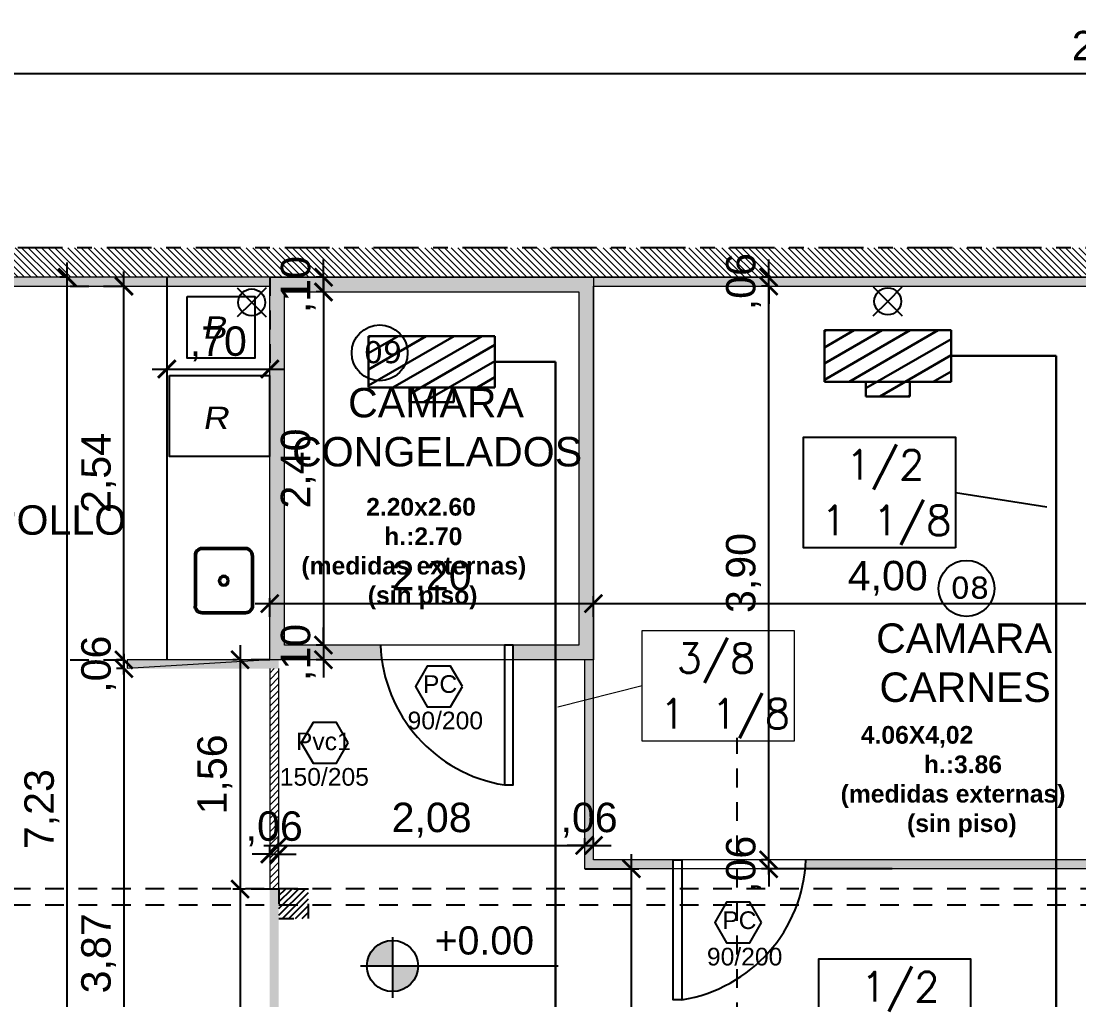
# Model space of a CAD drawing. Header units: metres. Extents: x 1093 to 1459, y -137 to 62.
# Drawn here: x 1105.25 to 1112.44, y -5.58 to 1.07 of the extents above; entities that cross this region are included whole.
import ezdxf

# ---------------------------------------------------------------- set-up
doc = ezdxf.new("R2010")
doc.units = ezdxf.units.M
doc.header["$LTSCALE"] = 0.508
doc.header["$PDMODE"] = 1
doc.header["$PDSIZE"] = -2
for name, pattern in [('ACAD_ISO10W100', [18, 12, -3, 0, -3]), ('HIDDEN', [0.375, 0.25, -0.125]), ('HIDDEN2', [0.1875, 0.125, -0.0625])]:
    doc.linetypes.add(name, pattern=pattern)
doc.layers.get('0').update_dxf_attribs({"color": 9})
doc.layers.get('Defpoints').update_dxf_attribs({"color": 9})
for name, color, linetype in [('1-EJES', 9, 'ACAD_ISO10W100'), ('1-PROY', 9, 'HIDDEN'), ('2-Desig-Carp', 9, 'Continuous'), ('2-texto', 9, 'Continuous'), ('3-camara', 9, 'Continuous'), ('3-muros', 9, 'Continuous'), ('4-carpinterias', 9, 'Continuous'), ('7-artef', 9, 'Continuous'), ('8-cotas-100', 9, 'Continuous'), ('8-NIVEL-1-50', 9, 'Continuous'), ('9-Hatch', 9, 'Continuous'), ('9-Hatch existente', 9, 'Continuous'), ('arq carpinterias', 9, 'Continuous'), ('Estructura', 9, 'HIDDEN2'), ('IFA-Desagues', 212, 'Continuous'), ('IFA-MEDIA 02', 40, 'Continuous')]:
    doc.layers.add(name, color=color, linetype=linetype)
for name, color, linetype, lineweight in [('IFA-BAJA 01', 164, 'Continuous', 30), ('IFA-BAJA 02', 164, 'Continuous', 0), ('IFA-MEDIA 01', 30, 'Continuous', 30)]:
    doc.layers.add(name, color=color, linetype=linetype, lineweight=lineweight)
doc.styles.add('ARIAL', font='arial.ttf', dxfattribs={"width": 1.15, "oblique": 10})
doc.styles.add('Helvetica (bold)', font='')
doc.styles.add('swiss', font='swissel.ttf')
doc.styles.get('Helvetica (bold)').set_extended_font_data('Helvetica', bold=True)
doc.dimstyles.new('dim-100', dxfattribs={"dimtxt": 0.2, "dimasz": 0.12, "dimexe": 0.05, "dimexo": 0, "dimgap": 0.05, "dimtad": 1, "dimzin": 4, "dimtxsty": 'swiss', "dimblk": 'ARCHTICK', "dimcen": 0.5, "dimdle": 0.1, "dimclrd": 256, "dimclre": 252, "dimclrt": 256, "dimadec": 0, "dimazin": 0, "dimtfac": 1, "dimtix": 1, "dimtmove": 2, "dimatfit": 3, "dimldrblk": 'OPEN30', "dimfxl": 0.05, "dimtolj": 1, "dimtzin": 0, "dimarcsym": 0})

# ---------------------------------------------------------------- blocks, each defined once
blk = doc.blocks.new('_ARCHTICK')
at = {"color": 0, "linetype": 'ByBlock', "const_width": 0.15}
blk.add_lwpolyline([(-0.5, -0.5), (0.5, 0.5)], dxfattribs=at)
blk = doc.blocks.new('*D604')
at = {"layer": '8-cotas-100', "color": 252, "linetype": 'Continuous', "lineweight": -2, "transparency": 16777216}
for p, q in [((1099.9886, -0.4671), (1099.9886, 0.7672)), ((1125.4886, -0.4671), (1125.4886, 0.7672))]:
    blk.add_line(p, q, dxfattribs=at)
at = {"layer": '8-cotas-100', "linetype": 'Continuous', "lineweight": -2, "transparency": 16777216}
blk.add_line((1099.8886, 0.7172), (1125.5886, 0.7172), dxfattribs=at)
at = {"layer": 'Defpoints', "color": 0, "linetype": 'Continuous', "transparency": 16777216}
for p in [(1125.4886, 0.7172), (1099.9886, -0.4671), (1125.4886, -0.4671)]:
    blk.add_point(p, dxfattribs=at)
at = {"layer": '8-cotas-100', "linetype": 'Continuous', "lineweight": -2, "transparency": 16777216, "xscale": 0.12, "yscale": 0.12, "zscale": 0.12, "rotation": 180}
blk.add_blockref('_ARCHTICK', (1099.9886, 0.7172), dxfattribs=at)
at = {"layer": '8-cotas-100', "linetype": 'Continuous', "lineweight": -2, "transparency": 16777216, "xscale": 0.12, "yscale": 0.12, "zscale": 0.12}
blk.add_blockref('_ARCHTICK', (1125.4886, 0.7172), dxfattribs=at)
at = {"layer": '8-cotas-100', "linetype": 'Continuous', "lineweight": 0, "transparency": 16777216, "insert": (1112.7386, 0.889), "char_height": 0.2, "attachment_point": 5, "style": 'swiss'}
blk.add_mtext('\\A1;25,50', dxfattribs=at)
blk = doc.blocks.new('_Open30')
at = {"color": 0, "linetype": 'ByBlock', "lineweight": -2}
for p, q in [((-1, 0.268), (0, 0)), ((0, 0), (-1, -0.268)), ((0, 0), (-1, 0))]:
    blk.add_line(p, q, dxfattribs=at)
blk = doc.blocks.new('*D611')
at = {"layer": '8-cotas-100', "linetype": 'Continuous', "lineweight": -2, "transparency": 16777216}
for p, q in [((1107.3036, -0.6671), (1107.3036, -0.5471)), ((1107.3036, -0.7671), (1107.3036, -0.6671)), ((1107.3036, -0.7671), (1107.3036, -0.8871))]:
    blk.add_line(p, q, dxfattribs=at)
at = {"layer": '8-cotas-100', "color": 252, "linetype": 'Continuous', "lineweight": -2, "transparency": 16777216}
for p, q in [((1107.3036, -0.6671), (1107.2536, -0.6671)), ((1107.3036, -0.7671), (1107.2536, -0.7671))]:
    blk.add_line(p, q, dxfattribs=at)
at = {"layer": 'Defpoints', "color": 0, "linetype": 'Continuous', "transparency": 16777216}
for p in [(1107.3036, -0.6671), (1107.3036, -0.6671), (1107.3036, -0.7671)]:
    blk.add_point(p, dxfattribs=at)
at = {"layer": '8-cotas-100', "linetype": 'Continuous', "lineweight": -2, "transparency": 16777216, "xscale": 0.12, "yscale": 0.12, "zscale": 0.12}
for p, rotation in [((1107.3036, -0.6671), 270), ((1107.3036, -0.7671), 90)]:
    blk.add_blockref('_ARCHTICK', p, dxfattribs=dict(at, rotation=rotation))
at = {"layer": '8-cotas-100', "linetype": 'Continuous', "lineweight": 0, "transparency": 16777216, "insert": (1107.1321, -0.7171), "char_height": 0.2, "attachment_point": 5, "rotation": 90, "style": 'swiss'}
blk.add_mtext('\\A1;,10', dxfattribs=at)
blk = doc.blocks.new('*D612')
at = {"layer": '8-cotas-100', "linetype": 'Continuous', "lineweight": -2, "transparency": 16777216}
for p, q in [((1110.3293, -4.6271), (1110.3293, -4.5071)), ((1110.3293, -4.6871), (1110.3293, -4.6271)), ((1110.3293, -4.6871), (1110.3293, -4.8071))]:
    blk.add_line(p, q, dxfattribs=at)
at = {"layer": '8-cotas-100', "color": 252, "linetype": 'Continuous', "lineweight": -2, "transparency": 16777216}
for p, q in [((1110.3293, -4.6271), (1110.2793, -4.6271)), ((1111.1686, -4.6871), (1110.2793, -4.6871))]:
    blk.add_line(p, q, dxfattribs=at)
at = {"layer": 'Defpoints', "color": 0, "linetype": 'Continuous', "transparency": 16777216}
for p in [(1110.3293, -4.6271), (1110.3293, -4.6271), (1111.1686, -4.6871)]:
    blk.add_point(p, dxfattribs=at)
at = {"layer": '8-cotas-100', "linetype": 'Continuous', "lineweight": -2, "transparency": 16777216, "xscale": 0.12, "yscale": 0.12, "zscale": 0.12}
for p, rotation in [((1110.3293, -4.6271), 270), ((1110.3293, -4.6871), 90)]:
    blk.add_blockref('_ARCHTICK', p, dxfattribs=dict(at, rotation=rotation))
at = {"layer": '8-cotas-100', "linetype": 'Continuous', "lineweight": 0, "transparency": 16777216, "insert": (1110.1577, -4.6571), "char_height": 0.2, "attachment_point": 5, "rotation": 90, "style": 'swiss'}
blk.add_mtext('\\A1;,06', dxfattribs=at)
blk = doc.blocks.new('*D613')
at = {"layer": '8-cotas-100', "linetype": 'Continuous', "lineweight": -2, "transparency": 16777216}
blk.add_line((1110.3293, -4.7271), (1110.3293, -0.6271), dxfattribs=at)
at = {"layer": '8-cotas-100', "color": 252, "linetype": 'Continuous', "lineweight": -2, "transparency": 16777216}
for p, q in [((1110.3293, -0.7271), (1110.2793, -0.7271)), ((1110.3293, -4.6271), (1110.2793, -4.6271))]:
    blk.add_line(p, q, dxfattribs=at)
at = {"layer": 'Defpoints', "color": 0, "linetype": 'Continuous', "transparency": 16777216}
for p in [(1110.3293, -0.7271), (1110.3293, -0.7271), (1110.3293, -4.6271)]:
    blk.add_point(p, dxfattribs=at)
at = {"layer": '8-cotas-100', "linetype": 'Continuous', "lineweight": -2, "transparency": 16777216, "xscale": 0.12, "yscale": 0.12, "zscale": 0.12}
for p, rotation in [((1110.3293, -0.7271), 90), ((1110.3293, -4.6271), 270)]:
    blk.add_blockref('_ARCHTICK', p, dxfattribs=dict(at, rotation=rotation))
at = {"layer": '8-cotas-100', "linetype": 'Continuous', "lineweight": 0, "transparency": 16777216, "insert": (1110.1577, -2.6771), "char_height": 0.2, "attachment_point": 5, "rotation": 90, "style": 'swiss'}
blk.add_mtext('\\A1;3,90', dxfattribs=at)
blk = doc.blocks.new('*D614')
at = {"layer": '8-cotas-100', "linetype": 'Continuous', "lineweight": -2, "transparency": 16777216}
for p, q in [((1110.3293, -0.6671), (1110.3293, -0.5471)), ((1110.3293, -0.7271), (1110.3293, -0.6671)), ((1110.3293, -0.7271), (1110.3293, -0.8471))]:
    blk.add_line(p, q, dxfattribs=at)
at = {"layer": '8-cotas-100', "color": 252, "linetype": 'Continuous', "lineweight": -2, "transparency": 16777216}
for p, q in [((1110.3293, -0.6671), (1110.2793, -0.6671)), ((1110.3293, -0.7271), (1110.2793, -0.7271))]:
    blk.add_line(p, q, dxfattribs=at)
at = {"layer": 'Defpoints', "color": 0, "linetype": 'Continuous', "transparency": 16777216}
for p in [(1110.3293, -0.6671), (1110.3293, -0.6671), (1110.3293, -0.7271)]:
    blk.add_point(p, dxfattribs=at)
at = {"layer": '8-cotas-100', "linetype": 'Continuous', "lineweight": -2, "transparency": 16777216, "xscale": 0.12, "yscale": 0.12, "zscale": 0.12}
for p, rotation in [((1110.3293, -0.6671), 270), ((1110.3293, -0.7271), 90)]:
    blk.add_blockref('_ARCHTICK', p, dxfattribs=dict(at, rotation=rotation))
at = {"layer": '8-cotas-100', "linetype": 'Continuous', "lineweight": 0, "transparency": 16777216, "insert": (1110.1577, -0.6971), "char_height": 0.2, "attachment_point": 5, "rotation": 90, "style": 'swiss'}
blk.add_mtext('\\A1;,06', dxfattribs=at)
blk = doc.blocks.new('*D615')
at = {"layer": '8-cotas-100', "linetype": 'Continuous', "lineweight": -2, "transparency": 16777216}
for p, q in [((1106.9386, -4.5871), (1106.8186, -4.5871)), ((1106.9386, -4.5871), (1106.9986, -4.5871)), ((1106.9986, -4.5871), (1107.1186, -4.5871))]:
    blk.add_line(p, q, dxfattribs=at)
at = {"layer": '8-cotas-100', "color": 252, "linetype": 'Continuous', "lineweight": -2, "transparency": 16777216}
for p, q in [((1106.9386, -4.5871), (1106.9386, -4.5371)), ((1106.9986, -4.5871), (1106.9986, -4.5371))]:
    blk.add_line(p, q, dxfattribs=at)
at = {"layer": 'Defpoints', "color": 0, "linetype": 'Continuous', "transparency": 16777216}
for p in [(1106.9386, -4.5871), (1106.9986, -4.5871), (1106.9986, -4.5871)]:
    blk.add_point(p, dxfattribs=at)
at = {"layer": '8-cotas-100', "linetype": 'Continuous', "lineweight": -2, "transparency": 16777216, "xscale": 0.12, "yscale": 0.12, "zscale": 0.12}
blk.add_blockref('_ARCHTICK', (1106.9386, -4.5871), dxfattribs=at)
at = {"layer": '8-cotas-100', "linetype": 'Continuous', "lineweight": -2, "transparency": 16777216, "xscale": 0.12, "yscale": 0.12, "zscale": 0.12, "rotation": 180}
blk.add_blockref('_ARCHTICK', (1106.9986, -4.5871), dxfattribs=at)
at = {"layer": '8-cotas-100', "linetype": 'Continuous', "lineweight": 0, "transparency": 16777216, "insert": (1106.9686, -4.4156), "char_height": 0.2, "attachment_point": 5, "style": 'swiss'}
blk.add_mtext('\\A1;,06', dxfattribs=at)
blk = doc.blocks.new('*D616')
at = {"layer": '8-cotas-100', "color": 252, "linetype": 'Continuous', "lineweight": -2, "transparency": 16777216}
for p, q in [((1106.9986, -4.5871), (1106.9986, -4.4785)), ((1109.0786, -4.5285), (1109.0786, -4.4785))]:
    blk.add_line(p, q, dxfattribs=at)
at = {"layer": '8-cotas-100', "linetype": 'Continuous', "lineweight": -2, "transparency": 16777216}
blk.add_line((1106.8986, -4.5285), (1109.1786, -4.5285), dxfattribs=at)
at = {"layer": 'Defpoints', "color": 0, "linetype": 'Continuous', "transparency": 16777216}
for p in [(1106.9986, -4.5871), (1109.0786, -4.5285), (1109.0786, -4.5285)]:
    blk.add_point(p, dxfattribs=at)
at = {"layer": '8-cotas-100', "linetype": 'Continuous', "lineweight": -2, "transparency": 16777216, "xscale": 0.12, "yscale": 0.12, "zscale": 0.12, "rotation": 180}
blk.add_blockref('_ARCHTICK', (1106.9986, -4.5285), dxfattribs=at)
at = {"layer": '8-cotas-100', "linetype": 'Continuous', "lineweight": -2, "transparency": 16777216, "xscale": 0.12, "yscale": 0.12, "zscale": 0.12}
blk.add_blockref('_ARCHTICK', (1109.0786, -4.5285), dxfattribs=at)
at = {"layer": '8-cotas-100', "linetype": 'Continuous', "lineweight": 0, "transparency": 16777216, "insert": (1108.0386, -4.3568), "char_height": 0.2, "attachment_point": 5, "style": 'swiss'}
blk.add_mtext('\\A1;2,08', dxfattribs=at)
blk = doc.blocks.new('*D617')
at = {"layer": '8-cotas-100', "color": 252, "linetype": 'Continuous', "lineweight": -2, "transparency": 16777216}
for p, q in [((1109.0786, -4.5285), (1109.0786, -4.4785)), ((1109.1386, -4.5285), (1109.1386, -4.4785))]:
    blk.add_line(p, q, dxfattribs=at)
at = {"layer": '8-cotas-100', "linetype": 'Continuous', "lineweight": -2, "transparency": 16777216}
for p, q in [((1109.0786, -4.5285), (1108.9586, -4.5285)), ((1109.0786, -4.5285), (1109.1386, -4.5285)), ((1109.1386, -4.5285), (1109.2586, -4.5285))]:
    blk.add_line(p, q, dxfattribs=at)
at = {"layer": 'Defpoints', "color": 0, "linetype": 'Continuous', "transparency": 16777216}
for p in [(1109.0786, -4.5285), (1109.1386, -4.5285), (1109.1386, -4.5285)]:
    blk.add_point(p, dxfattribs=at)
at = {"layer": '8-cotas-100', "linetype": 'Continuous', "lineweight": -2, "transparency": 16777216, "xscale": 0.12, "yscale": 0.12, "zscale": 0.12}
blk.add_blockref('_ARCHTICK', (1109.0786, -4.5285), dxfattribs=at)
at = {"layer": '8-cotas-100', "linetype": 'Continuous', "lineweight": -2, "transparency": 16777216, "xscale": 0.12, "yscale": 0.12, "zscale": 0.12, "rotation": 180}
blk.add_blockref('_ARCHTICK', (1109.1386, -4.5285), dxfattribs=at)
at = {"layer": '8-cotas-100', "linetype": 'Continuous', "lineweight": 0, "transparency": 16777216, "insert": (1109.1086, -4.3569), "char_height": 0.2, "attachment_point": 5, "style": 'swiss'}
blk.add_mtext('\\A1;,06', dxfattribs=at)
blk = doc.blocks.new('*D646')
at = {"layer": '8-cotas-100', "linetype": 'Continuous', "lineweight": -2, "transparency": 16777216}
blk.add_line((1105.5613, -7.9971), (1105.5613, -0.5671), dxfattribs=at)
at = {"layer": '8-cotas-100', "color": 252, "linetype": 'HIDDEN', "lineweight": -2, "transparency": 16777216}
for p, q in [((1105.5613, -0.6671), (1105.5113, -0.6671)), ((1105.5613, -7.8971), (1105.5113, -7.8971))]:
    blk.add_line(p, q, dxfattribs=at)
at = {"layer": 'Defpoints', "color": 0, "linetype": 'Continuous', "transparency": 16777216}
for p in [(1105.5613, -0.6671), (1105.5613, -0.6671), (1105.5613, -7.8971)]:
    blk.add_point(p, dxfattribs=at)
at = {"layer": '8-cotas-100', "linetype": 'Continuous', "lineweight": -2, "transparency": 16777216, "xscale": 0.12, "yscale": 0.12, "zscale": 0.12}
for p, rotation in [((1105.5613, -0.6671), 90), ((1105.5613, -7.8971), 270)]:
    blk.add_blockref('_ARCHTICK', p, dxfattribs=dict(at, rotation=rotation))
at = {"layer": '8-cotas-100', "linetype": 'Continuous', "lineweight": 0, "transparency": 16777216, "insert": (1105.3896, -4.2821), "char_height": 0.2, "attachment_point": 5, "rotation": 90, "style": 'swiss'}
blk.add_mtext('\\A1;7,23', dxfattribs=at)
blk = doc.blocks.new('*D647')
at = {"layer": '8-cotas-100', "linetype": 'Continuous', "lineweight": -2, "transparency": 16777216}
blk.add_line((1105.9474, -3.3671), (1105.9474, -0.6271), dxfattribs=at)
at = {"layer": '8-cotas-100', "color": 252, "linetype": 'HIDDEN', "lineweight": -2, "transparency": 16777216}
for p, q in [((1105.5818, -0.7271), (1105.9974, -0.7271)), ((1105.5818, -3.2671), (1105.9974, -3.2671))]:
    blk.add_line(p, q, dxfattribs=at)
at = {"layer": 'Defpoints', "color": 0, "linetype": 'Continuous', "transparency": 16777216}
for p in [(1105.5818, -0.7271), (1105.9474, -0.7271), (1105.5818, -3.2671)]:
    blk.add_point(p, dxfattribs=at)
at = {"layer": '8-cotas-100', "linetype": 'Continuous', "lineweight": -2, "transparency": 16777216, "xscale": 0.12, "yscale": 0.12, "zscale": 0.12}
for p, rotation in [((1105.9474, -0.7271), 90), ((1105.9474, -3.2671), 270)]:
    blk.add_blockref('_ARCHTICK', p, dxfattribs=dict(at, rotation=rotation))
at = {"layer": '8-cotas-100', "linetype": 'Continuous', "lineweight": 0, "transparency": 16777216, "insert": (1105.7757, -1.9971), "char_height": 0.2, "attachment_point": 5, "rotation": 90, "style": 'swiss'}
blk.add_mtext('\\A1;2,54', dxfattribs=at)
blk = doc.blocks.new('A$C13492753')
for p, q in [((0.3959, 0.4), (0.0523, 0.4)), ((0.3959, 0.3888), (0.0523, 0.3888)), ((0, 0.3477), (0, 0.0523)), ((0.0112, 0.3477), (0.0112, 0.0523)), ((0.4369, 0.3477), (0.4369, 0.0523)), ((0.4481, 0.3477), (0.4481, 0.0523)), ((0.3959, 0.0112), (0.0523, 0.0112)), ((0.3959, 0), (0.0523, 0))]:
    blk.add_line(p, q)
for centre, major_axis, start_param, end_param in [((0.0523, 0.3477), (0.037, -0.037), 2.356194, 3.926991), ((0.0523, 0.3477), (0.029, 0.029), 0.785398, 2.356194), ((0.2241, 0.2), (-0.0249, -0.0249), 5.497787, 11.780972), ((0.2241, 0.2), (-0.0178, -0.0178), 5.497787, 11.780972), ((0.0523, 0.0523), (0.037, 0.037), 2.356194, 3.926991), ((0.0523, 0.0523), (0.029, -0.029), 3.926991, 5.497787)]:
    blk.add_ellipse(centre, major_axis=major_axis, ratio=1, start_param=start_param, end_param=end_param)
at = {"extrusion": (0, 0, -1)}
for centre, major_axis, start_param, end_param in [((0.3959, 0.3477), (-0.037, -0.037), 2.356194, 3.926991), ((0.3959, 0.3477), (-0.029, 0.029), 0.785398, 2.356194), ((0.3959, 0.0523), (-0.029, -0.029), 3.926991, 5.497787), ((0.3959, 0.0523), (-0.037, 0.037), 2.356194, 3.926991)]:
    blk.add_ellipse(centre, major_axis=major_axis, ratio=1, start_param=start_param, end_param=end_param, dxfattribs=at)
blk = doc.blocks.new('*D648')
at = {"layer": '8-cotas-100', "linetype": 'Continuous', "lineweight": -2, "transparency": 16777216}
for p, q in [((1105.9474, -3.2671), (1105.9474, -3.1471)), ((1105.9474, -3.2671), (1105.9474, -3.3271)), ((1105.9474, -3.3271), (1105.9474, -3.4471))]:
    blk.add_line(p, q, dxfattribs=at)
at = {"layer": '8-cotas-100', "color": 252, "linetype": 'HIDDEN', "lineweight": -2, "transparency": 16777216}
for p, q in [((1105.9474, -3.2671), (1105.8974, -3.2671)), ((1105.9474, -3.3271), (1105.8974, -3.3271))]:
    blk.add_line(p, q, dxfattribs=at)
at = {"layer": 'Defpoints', "color": 0, "linetype": 'Continuous', "transparency": 16777216}
for p in [(1105.9474, -3.2671), (1105.9474, -3.3271), (1105.9474, -3.3271)]:
    blk.add_point(p, dxfattribs=at)
at = {"layer": '8-cotas-100', "linetype": 'Continuous', "lineweight": -2, "transparency": 16777216, "xscale": 0.12, "yscale": 0.12, "zscale": 0.12}
for p, rotation in [((1105.9474, -3.2671), 270), ((1105.9474, -3.3271), 90)]:
    blk.add_blockref('_ARCHTICK', p, dxfattribs=dict(at, rotation=rotation))
at = {"layer": '8-cotas-100', "linetype": 'Continuous', "lineweight": 0, "transparency": 16777216, "insert": (1105.7758, -3.2971), "char_height": 0.2, "attachment_point": 5, "rotation": 90, "style": 'swiss'}
blk.add_mtext('\\A1;,06', dxfattribs=at)
blk = doc.blocks.new('*D649')
at = {"layer": '8-cotas-100', "linetype": 'Continuous', "lineweight": -2, "transparency": 16777216}
blk.add_line((1105.9474, -3.2271), (1105.9474, -7.2971), dxfattribs=at)
at = {"layer": '8-cotas-100', "color": 252, "linetype": 'HIDDEN', "lineweight": -2, "transparency": 16777216}
for p, q in [((1105.9474, -3.3271), (1105.8974, -3.3271)), ((1105.9474, -7.1971), (1105.8974, -7.1971))]:
    blk.add_line(p, q, dxfattribs=at)
at = {"layer": 'Defpoints', "color": 0, "linetype": 'Continuous', "transparency": 16777216}
for p in [(1105.9474, -3.3271), (1105.9474, -7.1971), (1105.9474, -7.1971)]:
    blk.add_point(p, dxfattribs=at)
at = {"layer": '8-cotas-100', "linetype": 'Continuous', "lineweight": -2, "transparency": 16777216, "xscale": 0.12, "yscale": 0.12, "zscale": 0.12}
for p, rotation in [((1105.9474, -3.3271), 90), ((1105.9474, -7.1971), 270)]:
    blk.add_blockref('_ARCHTICK', p, dxfattribs=dict(at, rotation=rotation))
at = {"layer": '8-cotas-100', "linetype": 'Continuous', "lineweight": 0, "transparency": 16777216, "insert": (1105.7758, -5.2621), "char_height": 0.2, "attachment_point": 5, "rotation": 90, "style": 'swiss'}
blk.add_mtext('\\A1;3,87', dxfattribs=at)
blk = doc.blocks.new('*D651')
at = {"layer": '8-cotas-100', "linetype": 'Continuous', "lineweight": -2, "transparency": 16777216}
blk.add_line((1106.7364, -4.7248), (1106.7364, -7.9971), dxfattribs=at)
at = {"layer": '8-cotas-100', "color": 252, "linetype": 'HIDDEN', "lineweight": -2, "transparency": 16777216}
for p, q in [((1106.9986, -4.8248), (1106.6864, -4.8248)), ((1106.7267, -7.8971), (1106.7864, -7.8971))]:
    blk.add_line(p, q, dxfattribs=at)
at = {"layer": 'Defpoints', "color": 0, "linetype": 'Continuous', "transparency": 16777216}
for p in [(1106.9986, -4.8248), (1106.7267, -7.8971), (1106.7364, -7.8971)]:
    blk.add_point(p, dxfattribs=at)
at = {"layer": '8-cotas-100', "linetype": 'Continuous', "lineweight": -2, "transparency": 16777216, "xscale": 0.12, "yscale": 0.12, "zscale": 0.12}
for p, rotation in [((1106.7364, -4.8248), 90), ((1106.7364, -7.8971), 270)]:
    blk.add_blockref('_ARCHTICK', p, dxfattribs=dict(at, rotation=rotation))
at = {"layer": '8-cotas-100', "linetype": 'Continuous', "lineweight": 0, "transparency": 16777216, "insert": (1106.5649, -6.361), "char_height": 0.2, "attachment_point": 5, "rotation": 90, "style": 'swiss'}
blk.add_mtext('\\A1;3,07', dxfattribs=at)
blk = doc.blocks.new('*D652')
at = {"layer": '3-camara', "color": 252, "linetype": 'HIDDEN', "lineweight": -2, "transparency": 16777216}
for p, q in [((1106.2386, -0.6671), (1106.2386, -1.3412)), ((1106.9386, -0.6671), (1106.9386, -1.3412))]:
    blk.add_line(p, q, dxfattribs=at)
at = {"layer": '3-camara', "linetype": 'Continuous', "lineweight": -2, "transparency": 16777216}
blk.add_line((1106.1386, -1.2912), (1107.0386, -1.2912), dxfattribs=at)
at = {"layer": 'Defpoints', "color": 0, "linetype": 'Continuous', "transparency": 16777216}
for p in [(1106.2386, -0.6671), (1106.9386, -0.6671), (1106.9386, -1.2912)]:
    blk.add_point(p, dxfattribs=at)
at = {"layer": '3-camara', "linetype": 'Continuous', "lineweight": -2, "transparency": 16777216, "xscale": 0.12, "yscale": 0.12, "zscale": 0.12, "rotation": 180}
blk.add_blockref('_ARCHTICK', (1106.2386, -1.2912), dxfattribs=at)
at = {"layer": '3-camara', "linetype": 'Continuous', "lineweight": -2, "transparency": 16777216, "xscale": 0.12, "yscale": 0.12, "zscale": 0.12}
blk.add_blockref('_ARCHTICK', (1106.9386, -1.2912), dxfattribs=at)
at = {"layer": '3-camara', "linetype": 'Continuous', "lineweight": 0, "transparency": 16777216, "insert": (1106.5886, -1.1197), "char_height": 0.2, "attachment_point": 5, "style": 'swiss'}
blk.add_mtext('\\A1;,70', dxfattribs=at)
blk = doc.blocks.new('*D664')
at = {"layer": '8-cotas-100', "lineweight": -2, "transparency": 16777216}
blk.add_line((1109.3962, -23.6066), (1109.3962, -4.5871), dxfattribs=at)
at = {"layer": '8-cotas-100', "color": 252, "lineweight": -2, "transparency": 16777216}
for p, q in [((1109.0786, -4.6871), (1109.4462, -4.6871)), ((1108.6636, -23.5066), (1109.4462, -23.5066))]:
    blk.add_line(p, q, dxfattribs=at)
at = {"layer": 'Defpoints', "color": 0, "transparency": 16777216}
for p in [(1109.0786, -4.6871), (1109.3962, -4.6871), (1108.6636, -23.5066)]:
    blk.add_point(p, dxfattribs=at)
at = {"layer": '8-cotas-100', "lineweight": -2, "transparency": 16777216, "xscale": 0.12, "yscale": 0.12, "zscale": 0.12}
for p, rotation in [((1109.3962, -4.6871), 90), ((1109.3962, -23.5066), 270)]:
    blk.add_blockref('_ARCHTICK', p, dxfattribs=dict(at, rotation=rotation))
at = {"layer": '8-cotas-100', "transparency": 16777216, "insert": (1109.2245, -14.0969), "char_height": 0.2, "attachment_point": 5, "rotation": 90, "style": 'swiss'}
blk.add_mtext('\\A1;18,82', dxfattribs=at)
blk = doc.blocks.new('*D680')
at = {"layer": '8-cotas-100', "lineweight": -2, "transparency": 16777216}
blk.add_line((1106.7364, -3.1671), (1106.7364, -4.9248), dxfattribs=at)
at = {"layer": '8-cotas-100', "color": 252, "linetype": 'HIDDEN', "lineweight": -2, "transparency": 16777216}
for p, q in [((1106.9386, -3.2671), (1106.6864, -3.2671)), ((1106.9386, -4.8248), (1106.6864, -4.8248))]:
    blk.add_line(p, q, dxfattribs=at)
at = {"layer": 'Defpoints', "color": 0, "transparency": 16777216}
for p in [(1106.9386, -3.2671), (1106.7364, -4.8248), (1106.9386, -4.8248)]:
    blk.add_point(p, dxfattribs=at)
at = {"layer": '8-cotas-100', "lineweight": -2, "transparency": 16777216, "xscale": 0.12, "yscale": 0.12, "zscale": 0.12}
for p, rotation in [((1106.7364, -3.2671), 90), ((1106.7364, -4.8248), 270)]:
    blk.add_blockref('_ARCHTICK', p, dxfattribs=dict(at, rotation=rotation))
at = {"layer": '8-cotas-100', "transparency": 16777216, "insert": (1106.5649, -4.046), "char_height": 0.2, "attachment_point": 5, "rotation": 90, "style": 'swiss'}
blk.add_mtext('\\A1;1,56', dxfattribs=at)
blk = doc.blocks.new('*D686')
at = {"layer": '8-cotas-100', "lineweight": -2, "transparency": 16777216}
blk.add_line((1107.3036, -0.6671), (1107.3036, -3.2671), dxfattribs=at)
at = {"layer": '8-cotas-100', "color": 252, "linetype": 'HIDDEN', "lineweight": -2, "transparency": 16777216}
for p, q in [((1107.3036, -0.7671), (1107.2536, -0.7671)), ((1107.3036, -3.1671), (1107.2536, -3.1671))]:
    blk.add_line(p, q, dxfattribs=at)
at = {"layer": 'Defpoints', "color": 0, "transparency": 16777216}
for p in [(1107.3036, -0.7671), (1107.3036, -3.1671), (1107.3036, -3.1671)]:
    blk.add_point(p, dxfattribs=at)
at = {"layer": '8-cotas-100', "lineweight": -2, "transparency": 16777216, "xscale": 0.12, "yscale": 0.12, "zscale": 0.12}
for p, rotation in [((1107.3036, -0.7671), 90), ((1107.3036, -3.1671), 270)]:
    blk.add_blockref('_ARCHTICK', p, dxfattribs=dict(at, rotation=rotation))
at = {"layer": '8-cotas-100', "transparency": 16777216, "insert": (1107.1319, -1.9671), "char_height": 0.2, "attachment_point": 5, "rotation": 90, "style": 'swiss'}
blk.add_mtext('\\A1;2,40', dxfattribs=at)
blk = doc.blocks.new('*D687')
at = {"layer": '8-cotas-100', "lineweight": -2, "transparency": 16777216}
for p, q in [((1107.3036, -3.1671), (1107.3036, -3.0471)), ((1107.3036, -3.1671), (1107.3036, -3.2671)), ((1107.3036, -3.2671), (1107.3036, -3.3871))]:
    blk.add_line(p, q, dxfattribs=at)
at = {"layer": '8-cotas-100', "color": 252, "linetype": 'HIDDEN', "lineweight": -2, "transparency": 16777216}
for p, q in [((1107.3036, -3.1671), (1107.2536, -3.1671)), ((1107.3036, -3.2671), (1107.2536, -3.2671))]:
    blk.add_line(p, q, dxfattribs=at)
at = {"layer": 'Defpoints', "color": 0, "transparency": 16777216}
for p in [(1107.3036, -3.1671), (1107.3036, -3.2671), (1107.3036, -3.2671)]:
    blk.add_point(p, dxfattribs=at)
at = {"layer": '8-cotas-100', "lineweight": -2, "transparency": 16777216, "xscale": 0.12, "yscale": 0.12, "zscale": 0.12}
for p, rotation in [((1107.3036, -3.1671), 270), ((1107.3036, -3.2671), 90)]:
    blk.add_blockref('_ARCHTICK', p, dxfattribs=dict(at, rotation=rotation))
at = {"layer": '8-cotas-100', "transparency": 16777216, "insert": (1107.1321, -3.2171), "char_height": 0.2, "attachment_point": 5, "rotation": 90, "style": 'swiss'}
blk.add_mtext('\\A1;,10', dxfattribs=at)
blk = doc.blocks.new('*D688')
at = {"layer": '8-cotas-100', "color": 252, "linetype": 'HIDDEN', "lineweight": -2, "transparency": 16777216}
for p, q in [((1106.9386, -2.9747), (1106.9386, -2.8349)), ((1109.1386, -2.9747), (1109.1386, -2.8349))]:
    blk.add_line(p, q, dxfattribs=at)
at = {"layer": '8-cotas-100', "lineweight": -2, "transparency": 16777216}
blk.add_line((1106.8386, -2.8849), (1109.2386, -2.8849), dxfattribs=at)
at = {"layer": 'Defpoints', "color": 0, "transparency": 16777216}
for p in [(1109.1386, -2.8849), (1106.9386, -2.9747), (1109.1386, -2.9747)]:
    blk.add_point(p, dxfattribs=at)
at = {"layer": '8-cotas-100', "lineweight": -2, "transparency": 16777216, "xscale": 0.12, "yscale": 0.12, "zscale": 0.12, "rotation": 180}
blk.add_blockref('_ARCHTICK', (1106.9386, -2.8849), dxfattribs=at)
at = {"layer": '8-cotas-100', "lineweight": -2, "transparency": 16777216, "xscale": 0.12, "yscale": 0.12, "zscale": 0.12}
blk.add_blockref('_ARCHTICK', (1109.1386, -2.8849), dxfattribs=at)
at = {"layer": '8-cotas-100', "transparency": 16777216, "insert": (1108.0386, -2.7132), "char_height": 0.2, "attachment_point": 5, "style": 'swiss'}
blk.add_mtext('\\A1;2,20', dxfattribs=at)
blk = doc.blocks.new('*D689')
at = {"layer": '8-cotas-100', "color": 252, "linetype": 'HIDDEN', "lineweight": -2, "transparency": 16777216}
for p, q in [((1109.1386, -2.8849), (1109.1386, -2.8349)), ((1113.1386, -2.8849), (1113.1386, -2.8349))]:
    blk.add_line(p, q, dxfattribs=at)
at = {"layer": '8-cotas-100', "lineweight": -2, "transparency": 16777216}
blk.add_line((1109.0386, -2.8849), (1113.2386, -2.8849), dxfattribs=at)
at = {"layer": 'Defpoints', "color": 0, "transparency": 16777216}
for p in [(1109.1386, -2.8849), (1113.1386, -2.8849), (1113.1386, -2.8849)]:
    blk.add_point(p, dxfattribs=at)
at = {"layer": '8-cotas-100', "lineweight": -2, "transparency": 16777216, "xscale": 0.12, "yscale": 0.12, "zscale": 0.12, "rotation": 180}
blk.add_blockref('_ARCHTICK', (1109.1386, -2.8849), dxfattribs=at)
at = {"layer": '8-cotas-100', "lineweight": -2, "transparency": 16777216, "xscale": 0.12, "yscale": 0.12, "zscale": 0.12}
blk.add_blockref('_ARCHTICK', (1113.1386, -2.8849), dxfattribs=at)
at = {"layer": '8-cotas-100', "transparency": 16777216, "insert": (1111.1386, -2.7133), "char_height": 0.2, "attachment_point": 5, "style": 'swiss'}
blk.add_mtext('\\A1;4,00', dxfattribs=at)
blk = doc.blocks.new('NIVEL-1-100')
h = blk.add_hatch(color=256)
h.paths.add_polyline_path([(0, 0.1547, 0.414214), (-0.1547, 0), (0, 0)])
h.paths.add_polyline_path([(0.1547, 0), (0, 0), (0, -0.1547, 0.414214)])
for p, q in [((0, 0.174), (0, -0.1918)), ((1.0005, 0), (-0.194, 0))]:
    blk.add_line(p, q)
blk.add_circle((0, 0), 0.1547)
at = {"style": 'swiss'}
blk.add_attdef('+00.00', (0.1111, 0.0695), '', height=0.17, dxfattribs=at)

msp = doc.modelspace()

# ---------------------------------------------------------------- hatches: boundary and pattern name
at = {"layer": '3-camara', "linetype": 'Continuous', "lineweight": 0}
h = msp.add_hatch(color=256, dxfattribs=at)
h.dxf.hatch_style = 1
h.paths.add_polyline_path([(1106.9986, -3.2671), (1105.9686, -3.2671), (1105.9686, -3.3271), (1106.9986, -3.3271)])
h = msp.add_hatch(color=256, dxfattribs=at)
h.dxf.hatch_style = 1
h.paths.add_polyline_path([(1106.9986, -4.8248), (1106.9386, -4.8248), (1106.9386, -11.2557), (1106.9986, -11.2557)])
at = {"layer": '4-carpinterias', "linetype": 'Continuous', "lineweight": 0}
h = msp.add_hatch(dxfattribs=at)
h.set_pattern_fill('ANSI31', color=256, scale=0.01)
h.set_pattern_definition([(45, (-168.035035, 1.4), (-0.0224506403, 0.0224506403), [])])
h.paths.add_polyline_path([(1106.9986, -3.3271), (1106.9386, -3.3271), (1106.9386, -4.8248), (1106.9986, -4.8248)])
at = {"layer": '9-Hatch'}
h = msp.add_hatch(color=256, dxfattribs=at)
h.dxf.hatch_style = 1
h.paths.add_polyline_path([(1116.4184, -5.7871), (1114.1888, -5.7871), (1114.1888, -5.8471), (1116.4184, -5.8471)])
h.paths.add_polyline_path([(1114.0686, -5.7871), (1113.1386, -5.787), (1113.1386, -5.847), (1114.0686, -5.8471)])
h.paths.add_polyline_path([(1113.1986, -4.6871), (1113.1386, -4.6871), (1113.1386, -4.7371), (1113.1986, -4.7371)])
h.paths.add_polyline_path([(1113.1986, -1.9563, -0.015039), (1113.1386, -1.9604), (1113.1386, -4.6271), (1110.5815, -4.6271, -0.015039), (1110.5774, -4.6871), (1113.1986, -4.6871)])
h.paths.add_polyline_path([(1109.68, -4.6271), (1109.1386, -4.6271), (1109.1386, -3.2671), (1109.0786, -3.2671), (1109.0786, -4.6871), (1109.68, -4.6871)])
h.paths.add_polyline_path([(1109.1386, -0.7271), (1109.1386, -0.6671), (1106.9386, -0.6671), (1106.9386, -3.2669), (1106.9423, -3.2669), (1107.7003, -3.267, -0.025076), (1107.6916, -3.1671), (1107.0386, -3.1671), (1107.0386, -0.7671), (1109.0386, -0.7671), (1109.0386, -3.1671), (1108.5931, -3.1671), (1108.5931, -3.2671), (1109.1386, -3.2671)])
h.paths.add_polyline_path([(1113.1986, -0.6671), (1109.1386, -0.6671), (1109.1386, -0.7271), (1113.1386, -0.7271), (1113.1386, -1.0589), (1113.1986, -1.0589)])
h.paths.add_polyline_path([(1103.5086, -2.7871), (1100.1886, -2.7871), (1100.1886, -2.8471), (1103.5086, -2.8471)], flags=17)
h.paths.add_polyline_path([(1103.5086, -2.8471), (1103.4486, -2.8471), (1103.4486, -4.8216), (1103.5086, -4.8216)], flags=17)
h.paths.add_polyline_path([(1103.5086, -0.6671), (1100.1886, -0.6671), (1100.1886, -2.7871), (1100.2486, -2.7871), (1100.2486, -0.7271), (1103.4486, -0.7271), (1103.4486, -2.7871), (1103.5086, -2.7871)])
h.paths.add_polyline_path([(1103.5086, -8.9571), (1103.4486, -8.9571), (1103.4486, -12.7571), (1100.2486, -12.7571), (1100.2486, -8.9571), (1100.1886, -8.9571), (1100.1886, -12.8171), (1103.5086, -12.8171)])
h.paths.add_polyline_path([(1103.5086, -8.8971), (1100.1886, -8.8971), (1100.1886, -8.9571), (1100.2486, -8.9571), (1103.4486, -8.9571), (1103.5086, -8.9571)])
h.paths.add_polyline_path([(1103.5086, -2.7871), (1100.1886, -2.7871), (1100.1886, -8.7621), (1100.2486, -8.7621), (1100.2486, -2.8471), (1103.4486, -2.8471), (1103.4486, -8.7621), (1103.5086, -8.7621)])
h.paths.add_polyline_path([(1103.5086, -8.7621), (1103.4486, -8.7621), (1103.4486, -8.8721), (1103.5086, -8.8721)])
h.paths.add_polyline_path([(1103.5086, -8.8721), (1103.4486, -8.8721), (1103.4486, -8.8971), (1103.5086, -8.8971)])
h.paths.add_polyline_path([(1106.9386, -7.8971), (1103.5086, -7.8971), (1103.5086, -7.9571), (1106.9386, -7.9571)])
h = msp.add_hatch(color=256, dxfattribs=at)
h.dxf.hatch_style = 1
h.paths.add_polyline_path([(1106.9386, -0.6671), (1103.5086, -0.6671), (1103.5086, -0.7271), (1106.9386, -0.7271)])
at = {"layer": '9-Hatch existente', "linetype": 'Continuous', "lineweight": 0}
h = msp.add_hatch(dxfattribs=at)
h.set_pattern_fill('ANSI31', color=256, scale=0.01, angle=-90)
h.set_pattern_definition([(315, (-161.835035, 0), (0.0224506403, 0.0224506403), [])])
h.paths.add_polyline_path([(1125.4886, 12.1329), (1125.6886, 12.1329), (1125.6886, -0.6071), (1125.6886, -0.6671), (1100.1886, -0.6671), (1100.2503, -12.9889), (1096.9386, -12.9889), (1096.9386, -37.9171), (1096.7386, -37.9171), (1096.7386, -12.8171), (1099.9886, -12.8171), (1099.9886, -0.4671), (1125.4886, -0.4671)])
at = {"layer": 'Estructura'}
h = msp.add_hatch(dxfattribs=at)
h.set_pattern_fill('ANSI31', color=256, scale=0.01)
h.set_pattern_definition([(45, (-168.90239, 1.025264), (-0.0224506403, 0.0224506403), [])])
h.paths.add_polyline_path([(1107.0012, -5.0248), (1107.2012, -5.0248), (1107.2012, -4.8248), (1107.0012, -4.8248)])
at = {"layer": 'IFA-BAJA 01'}
h = msp.add_hatch(dxfattribs=at)
h.set_pattern_fill('LINE', color=256, scale=0.03, angle=1290, style=0)
h.set_pattern_definition([(210, (913.54273, 1659.73415), (0.047625, -0.0824889196), [])])
h.paths.add_polyline_path([(1107.8886, -1.4171), (1107.8886, -1.5171), (1108.1886, -1.5171), (1108.1886, -1.4171)])
h.paths.add_polyline_path([(1107.6086, -1.0671), (1107.6086, -1.4171), (1108.4686, -1.4171), (1108.4686, -1.0671)])
at = {"layer": 'IFA-MEDIA 01'}
h = msp.add_hatch(dxfattribs=at)
h.set_pattern_fill('LINE', color=256, scale=0.03, angle=930, style=0)
h.set_pattern_definition([(210, (916.64273, 1659.77415), (0.047625, -0.0824889196), [])])
h.paths.add_polyline_path([(1110.9886, -1.3771), (1110.9886, -1.4771), (1111.2886, -1.4771), (1111.2886, -1.3771)])
h.paths.add_polyline_path([(1110.7086, -1.0271), (1110.7086, -1.3771), (1111.5686, -1.3771), (1111.5686, -1.0271)])

# ---------------------------------------------------------------- linework, layer by layer
at = {"layer": '1-EJES', "linetype": 'ACAD_ISO10W100', "ltscale": 0.05}
msp.add_line((1125.4886, -0.4671), (1099.9886, -0.4671), dxfattribs=at)
at = {"layer": '1-PROY'}
for p, q in [((1100.1912, -4.8216), (1114.0686, -4.8216)), ((1100.1912, -4.9316), (1114.0686, -4.9316))]:
    msp.add_line(p, q, dxfattribs=at)
msp.add_lwpolyline([(1103.1685, -18.417), (1108.2874, -18.417, 0.302322), (1110.1154, -17.5268), (1110.1154, -3.7975)], format="xyb", dxfattribs=at)
at = {"layer": '2-texto'}
for centre in [(1107.6855, -1.181), (1111.6738, -2.7815)]:
    msp.add_circle(centre, 0.1901, dxfattribs=at)
at = {"layer": '3-camara', "linetype": 'Continuous', "lineweight": 0}
for p, q in [((1103.4486, -0.7271), (1106.9386, -0.7271)), ((1106.9423, -3.2669), (1105.9686, -3.2671)), ((1106.9386, -3.2671), (1105.9686, -3.3271)), ((1105.9686, -3.2671), (1105.9686, -3.3271)), ((1106.9386, -4.8248), (1106.9986, -4.8248))]:
    msp.add_line(p, q, dxfattribs=at)
for points in [[(1106.9386, -0.6671), (1109.1386, -0.6671), (1109.1386, -3.2671), (1106.9386, -3.2671)], [(1107.0386, -0.7671), (1109.0386, -0.7671), (1109.0386, -3.1671), (1107.0386, -3.1671)], [(1109.1386, -0.7271), (1113.1386, -0.7271), (1113.1386, -4.6271), (1109.1386, -4.6271)]]:
    msp.add_lwpolyline(points, close=True, dxfattribs=at)
msp.add_lwpolyline([(1109.0786, -0.6671), (1113.1986, -0.6671), (1113.1986, -4.6871), (1109.0786, -4.6871), (1109.0786, -3.2671)], dxfattribs=at)
at = {"layer": '3-camara'}
for points in [[(1108.5931, -3.1671), (1108.5331, -3.1671), (1108.5331, -4.1171), (1108.5931, -4.1171)], [(1109.68, -4.6271), (1109.74, -4.6271), (1109.74, -5.5771), (1109.68, -5.5771)]]:
    msp.add_lwpolyline(points, close=True, dxfattribs=at)
for centre, start, end in [((1108.6908, -3.1297), 182.14353, 260.9249), ((1109.5823, -4.5897), 279.0751, 357.85647)]:
    msp.add_arc(centre, 0.9999, start, end, dxfattribs=at)
at = {"layer": '3-muros', "linetype": 'Continuous', "lineweight": 0}
msp.add_line((1125.6886, -0.6671), (1100.1886, -0.6671), dxfattribs=at)
at = {"layer": '4-carpinterias', "linetype": 'Continuous', "lineweight": 0, "flags": 128}
for points in [[(1106.9386, -3.3271), (1106.9386, -4.8248)], [(1106.9986, -3.3271), (1106.9986, -4.8248)]]:
    msp.add_lwpolyline(points, dxfattribs=at)
at = {"layer": '7-artef'}
msp.add_line((1106.2386, -0.7271), (1106.2386, -3.2671), dxfattribs=at)
at = {"layer": '7-artef', "flags": 128}
for points in [[(1106.3761, -0.798), (1106.8361, -0.798), (1106.8361, -1.218), (1106.3761, -1.218)], [(1106.2569, -1.3356), (1106.9369, -1.3356), (1106.9369, -1.8861), (1106.2569, -1.8861)]]:
    msp.add_lwpolyline(points, close=True, dxfattribs=at)
at = {"layer": 'arq carpinterias'}
for points in [[(1108.2473, -3.448), (1108.1676, -3.3099), (1108.0082, -3.3099), (1107.9285, -3.448), (1108.0082, -3.586), (1108.1676, -3.586)], [(1107.4717, -3.8311), (1107.392, -3.693), (1107.2326, -3.693), (1107.1529, -3.8311), (1107.2326, -3.9691), (1107.392, -3.9691)], [(1110.2814, -5.0529), (1110.2017, -4.9148), (1110.0423, -4.9148), (1109.9626, -5.0529), (1110.0423, -5.1909), (1110.2017, -5.1909)]]:
    msp.add_lwpolyline(points, close=True, dxfattribs=at)
at = {"layer": 'Estructura'}
msp.add_lwpolyline([(1107.0012, -5.0248), (1107.2012, -5.0248), (1107.2012, -4.8248), (1107.0012, -4.8248)], close=True, dxfattribs=at)
at = {"layer": 'IFA-BAJA 01'}
for p, q in [((1107.6086, -1.0671), (1107.6086, -1.4171)), ((1107.6086, -1.0671), (1108.4686, -1.0671)), ((1108.4686, -1.0671), (1108.4686, -1.4171)), ((1108.4686, -1.2421), (1108.8798, -1.2421)), ((1108.8798, -1.2421), (1108.8798, -7.2569)), ((1107.6086, -1.4171), (1108.4686, -1.4171)), ((1107.8886, -1.4171), (1107.8886, -1.5171)), ((1108.1886, -1.5171), (1108.1886, -1.4171)), ((1107.8886, -1.5171), (1108.1886, -1.5171))]:
    msp.add_line(p, q, dxfattribs=at)
at = {"layer": 'IFA-BAJA 02'}
msp.add_line((1109.4689, -3.4429), (1108.8965, -3.5887), dxfattribs=at)
msp.add_lwpolyline([(1110.5016, -3.8191), (1109.4689, -3.8191), (1109.4689, -3.0668), (1110.5016, -3.0668)], close=True, dxfattribs=at)
at = {"layer": 'IFA-Desagues'}
for p, q in [((1106.717, -0.7396), (1106.8156, -0.8382)), ((1106.9142, -0.7396), (1106.8156, -0.8382)), ((1111.04, -0.7323), (1111.1386, -0.8309)), ((1111.1386, -0.8309), (1111.2372, -0.7323)), ((1106.8156, -0.8382), (1106.717, -0.9368)), ((1106.8156, -0.8382), (1106.9142, -0.9368)), ((1111.04, -0.9295), (1111.1386, -0.8309)), ((1111.1386, -0.8309), (1111.2372, -0.9295))]:
    msp.add_line(p, q, dxfattribs=at)
for centre in [(1106.8156, -0.8382), (1111.1386, -0.8309)]:
    msp.add_circle(centre, 0.0916, dxfattribs=at)
at = {"layer": 'IFA-MEDIA 01'}
for p, q in [((1110.7086, -1.0271), (1110.7086, -1.3771)), ((1110.7086, -1.0271), (1111.5686, -1.0271)), ((1111.5686, -1.0271), (1111.5686, -1.3771)), ((1111.5686, -1.2021), (1112.2826, -1.2021)), ((1112.2826, -1.2021), (1112.2826, -7.0369)), ((1110.7086, -1.3771), (1111.5686, -1.3771)), ((1110.9886, -1.3771), (1110.9886, -1.4771)), ((1111.2886, -1.4771), (1111.2886, -1.3771)), ((1110.9886, -1.4771), (1111.2886, -1.4771))]:
    msp.add_line(p, q, dxfattribs=at)
at = {"layer": 'IFA-MEDIA 02'}
msp.add_line((1111.5982, -2.1289), (1112.2185, -2.2276), dxfattribs=at)
for points in [[(1111.5982, -2.505), (1110.5655, -2.505), (1110.5655, -1.7528), (1111.5982, -1.7528)], [(1111.7017, -6.0525), (1110.669, -6.0525), (1110.669, -5.3002), (1111.7017, -5.3002)]]:
    msp.add_lwpolyline(points, close=True, dxfattribs=at)

# ---------------------------------------------------------------- block references
at = {"layer": '7-artef', "xscale": -1, "rotation": 269.999996264268}
msp.add_blockref('A$C13492753', (1106.4262, -2.9538), dxfattribs=at)
at = {"layer": '8-NIVEL-1-50'}
ref = msp.add_blockref('NIVEL-1-100', (1107.7729, -5.3481), dxfattribs=dict(at, xscale=1.125, yscale=1.125, zscale=1.125))
ref.add_attrib('+00.00', '+0.00', (1108.0588, -5.2699), dxfattribs={"layer": '0', "height": 0.19125, "style": 'swiss'})

# ---------------------------------------------------------------- texts
at = {"layer": '2-Desig-Carp', "char_height": 0.12, "width": 5.113846, "attachment_point": 3, "style": 'swiss'}
for s, insert in [('PC', (1108.2124, -3.3718)), ('{\\fArial|b0|i0|c0|p34;90/200}', (1108.388, -3.6194)), ('Pvc1', (1107.4887, -3.7611)), ('{\\fArial|b0|i0|c0|p34;150/205}', (1107.6124, -4.0025)), ('PC', (1110.2464, -4.9767)), ('{\\fArial|b0|i0|c0|p34;90/200}', (1110.4221, -5.2243))]:
    msp.add_mtext(s, dxfattribs=dict(at, insert=insert))
at = {"layer": '2-texto', "style": 'swiss'}
for s, insert, char_height, width, attachment_point in [('{\\fVerdana|b0|i0|c0|p34;09}', (1107.5774, -1.2538), 0.15, 0.294755, 7), ('\\pi0.59368;{\\fArial|b0|i0|c0|p34;CAMARA\\P\\pi0.21298;CONGELADOS}', (1106.877, -1.4193), 0.2, 2.369214, 1), ('\\pi0.31735;{\\fArial|b0|i0|c0|p34;FRAC.POLLO}', (1103.8757, -2.217), 0.2, 2.369214, 1), ('{\\fVerdana|b0|i0|c0|p34;08}', (1111.5658, -2.8543), 0.15, 0.294755, 7), ('\\pi0.59368;{\\fArial|b0|i0|c0|p34;CAMARA\\P\\pi0.61667;CARNES}', (1110.4653, -3.0197), 0.2, 2.369214, 1)]:
    msp.add_mtext(s, dxfattribs=dict(at, insert=insert, char_height=char_height, width=width, attachment_point=attachment_point))
at = {"layer": '2-texto', "linetype": 'Continuous', "lineweight": 0, "char_height": 0.12, "attachment_point": 1, "style": 'Helvetica (bold)'}
for s, insert in [('\\pi1.0137;\\P\\pi0.58222;2.20x2.60\\P\\pi0.70508;h.:2.70\\P\\pi0.14222;(medidas externas)\\P\\pi0.59365;(sin piso)', (1107.0113, -1.9671)), ('\\pi1.0137;\\P\\pi0;      4.06X4,02\\P\\pi0.70794;h.:3.86\\P\\pi0.14222;(medidas externas)\\P\\pi0.59365;(sin piso)', (1110.6759, -3.5171))]:
    msp.add_mtext_dynamic_manual_height_columns(s, width=2.027302, gutter_width=1, heights=[0], dxfattribs=dict(at, insert=insert))
at = {"layer": '7-artef', "char_height": 0.1516, "attachment_point": 9, "line_spacing_factor": 0.992596, "style": 'ARIAL'}
for s, insert in [('B', (1106.643, -1.0849)), ('R', (1106.6568, -1.6987))]:
    msp.add_mtext(s, dxfattribs=dict(at, insert=insert))
at = {"layer": 'IFA-BAJA 02', "char_height": 0.201007, "width": 1.049702, "attachment_point": 1}
for s, insert in [('{\\Ftxt.shx|c0;3/8}', (1109.7039, -3.1552)), ('{\\Ftxt.shx|c0;1 1/8}', (1109.5892, -3.5327))]:
    msp.add_mtext(s, dxfattribs=dict(at, insert=insert))
at = {"layer": 'IFA-MEDIA 02', "char_height": 0.201007, "width": 1.049702, "attachment_point": 1}
for s, insert in [('{\\Ftxt.shx|c0;1/2}', (1110.8529, -1.8412)), ('{\\Ftxt.shx|c0;1 1/8}', (1110.6858, -2.2187)), ('{\\Ftxt.shx|c0;1/2}', (1110.9564, -5.3886))]:
    msp.add_mtext(s, dxfattribs=dict(at, insert=insert))

# ---------------------------------------------------------------- dimensions: what is measured, and where the dimension line sits
at = {"layer": '3-camara', "linetype": 'Continuous', "lineweight": 0}
dim = msp.add_linear_dim(base=(1106.9386, -1.2912), p1=(1106.2386, -0.6671), p2=(1106.9386, -0.6671), dimstyle='dim-100', dxfattribs=at)
dim.commit()
dim.dimension.update_dxf_attribs({"geometry": '*D652', "text_midpoint": (1106.5886, -1.1197)})
at = {"layer": '8-cotas-100', "linetype": 'Continuous', "lineweight": 0}
for base, p1, p2, picture, middle in [((1125.4886, 0.7172), (1099.9886, -0.4671), (1125.4886, -0.4671), '*D604', (1112.7386, 0.889)), ((1109.0786, -4.5285), (1106.9986, -4.5871), (1109.0786, -4.5285), '*D616', (1108.0386, -4.3568)), ((1109.1386, -4.5285), (1109.0786, -4.5285), (1109.1386, -4.5285), '*D617', (1109.1086, -4.3569)), ((1106.9986, -4.5871), (1106.9386, -4.5871), (1106.9986, -4.5871), '*D615', (1106.9686, -4.4156))]:
    dim = msp.add_linear_dim(base=base, p1=p1, p2=p2, dimstyle='dim-100', dxfattribs=at)
    dim.commit()
    dim.dimension.update_dxf_attribs({"geometry": picture, "text_midpoint": middle})
for base, p1, p2, picture, middle in [((1105.5613, -0.6671), (1105.5613, -7.8971), (1105.5613, -0.6671), '*D646', (1105.3896, -4.2821)), ((1107.3036, -0.6671), (1107.3036, -0.7671), (1107.3036, -0.6671), '*D611', (1107.1321, -0.7171)), ((1110.3293, -0.6671), (1110.3293, -0.7271), (1110.3293, -0.6671), '*D614', (1110.1577, -0.6971)), ((1105.9474, -0.7271), (1105.5818, -3.2671), (1105.5818, -0.7271), '*D647', (1105.7757, -1.9971)), ((1110.3293, -0.7271), (1110.3293, -4.6271), (1110.3293, -0.7271), '*D613', (1110.1577, -2.6771)), ((1105.9474, -3.3271), (1105.9474, -3.2671), (1105.9474, -3.3271), '*D648', (1105.7758, -3.2971)), ((1105.9474, -7.1971), (1105.9474, -3.3271), (1105.9474, -7.1971), '*D649', (1105.7758, -5.2621)), ((1110.3293, -4.6271), (1111.1686, -4.6871), (1110.3293, -4.6271), '*D612', (1110.1577, -4.6571)), ((1106.7364, -7.8971), (1106.9986, -4.8248), (1106.7267, -7.8971), '*D651', (1106.5649, -6.361))]:
    dim = msp.add_linear_dim(base=base, p1=p1, p2=p2, angle=90, dimstyle='dim-100', dxfattribs=at)
    dim.commit()
    dim.dimension.update_dxf_attribs({"geometry": picture, "text_midpoint": middle})
at = {"layer": '8-cotas-100'}
for base, p1, p2, picture, middle in [((1107.3036, -3.1671), (1107.3036, -0.7671), (1107.3036, -3.1671), '*D686', (1107.1319, -1.9671)), ((1107.3036, -3.2671), (1107.3036, -3.1671), (1107.3036, -3.2671), '*D687', (1107.1321, -3.2171)), ((1106.7364, -4.8248), (1106.9386, -3.2671), (1106.9386, -4.8248), '*D680', (1106.5649, -4.046)), ((1109.3962, -4.6871), (1108.6636, -23.5066), (1109.0786, -4.6871), '*D664', (1109.2245, -14.0969))]:
    dim = msp.add_linear_dim(base=base, p1=p1, p2=p2, angle=90, dimstyle='dim-100', dxfattribs=at)
    dim.commit()
    dim.dimension.update_dxf_attribs({"geometry": picture, "text_midpoint": middle})
for base, p1, p2, picture, middle in [((1109.1386, -2.8849), (1106.9386, -2.9747), (1109.1386, -2.9747), '*D688', (1108.0386, -2.7132)), ((1113.1386, -2.8849), (1109.1386, -2.8849), (1113.1386, -2.8849), '*D689', (1111.1386, -2.7133))]:
    dim = msp.add_linear_dim(base=base, p1=p1, p2=p2, dimstyle='dim-100', dxfattribs=at)
    dim.commit()
    dim.dimension.update_dxf_attribs({"geometry": picture, "text_midpoint": middle})

doc.saveas('drawing.dxf')
